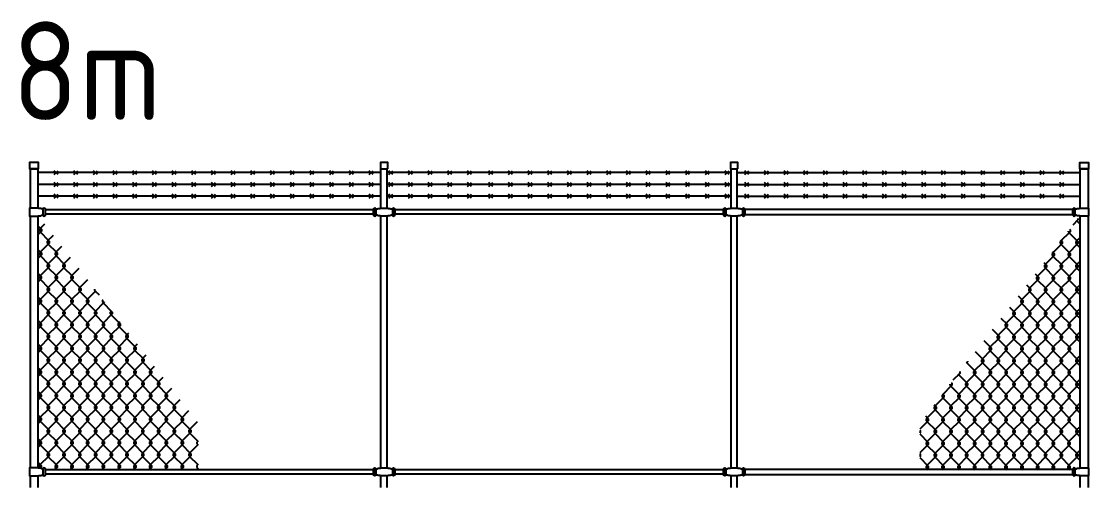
# Model space of a CAD drawing. Extents: x -408 to 1508121, y -29672 to 868845.
# Drawn here: x 1349830 to 1357961, y 187862 to 191415 of the extents above; entities that cross this region are included whole.
import ezdxf

# ---------------------------------------------------------------- set-up
doc = ezdxf.new("R2010")
doc.units = 0
doc.header["$MEASUREMENT"] = 0
doc.layers.get('DEFPOINTS').update_dxf_attribs({"color": 1})
doc.layers.add('Fence Elev New', color=2, linetype='Continuous')
doc.styles.add('ISOCP', font='isocp.shx')

# ---------------------------------------------------------------- blocks, each defined once
blk = doc.blocks.new('8m')
at = {"layer": 'Fence Elev New'}
h = blk.add_hatch(dxfattribs=at)
h.set_pattern_fill('CHAINLNK', color=8, scale=150, angle=0.022347744498939, style=0, pattern_type=2)
h.set_pattern_definition([(269.977652255501, (2064.001751973759, 28356.26577375317), (-60.03509919010479, -89.97659065131485), [15, -165]), (269.977652255501, (2079.001750832889, 28356.25992312701), (-60.03509919010479, -89.97659065131485), [15, -165]), (314.9776522555011, (2063.99590134807, 28341.26577489404), (-299.8946659129748, 270.1169919787238), [106.0660171499999, -403.0508654999996]), (224.9776522555009, (2078.995900206733, 28341.25992426882), (-300.1052884374637, -269.8829669515203), [106.0660171499999, -403.0508654999996])])
edge = h.paths.add_edge_path()
edge.add_line((1249.695635440526, 490.7236716537736), (1249.558828390436, 136.957446470391))
edge.add_line((1249.558828390436, 136.9574464694597), (61.34033800521865, 136.9574464694597))
edge.add_line((61.34033800521866, 136.9574464694597), (61.34033800521866, 144.5071956361644))
edge.add_line((61.34033800521866, 144.5071956361644), (58.39441709592938, 144.5071956343017))
edge.add_arc((51.02946785022504, 142.5393402609043), 7.623315037924782, 14.95951353772042, 165.0404864512324)
edge.add_line((43.66451860498636, 144.5071956361644), (31.88063900335693, 144.5071956370957))
edge.add_arc((19.3114527282305, 127.1970823337324), 21.39215898927255, 54.01592017434929, 86.34897798169894)
edge.add_line((20.67368914443068, 148.5458241743035), (9.8128798045218, 148.5458241743035))
edge.add_arc((9.8393164742738, 150.100898262579), 1.555298787570879, 168.9447461727722, 269.026050452519, ccw=False)
edge.add_line((8.312879804521799, 150.399135436397), (31.0255002931226, 150.399135436397))
edge.add_line((31.0255002931226, 150.399135436397), (31.0255002931226, 2068.935763882939))
edge.add_line((31.0255002931226, 2068.935763882939), (1249.695635440526, 490.7236716528423))
h = blk.add_hatch(dxfattribs=at)
h.set_pattern_fill('CHAINLNK', color=8, scale=150, angle=0.022347744498939, style=0, pattern_type=2)
h.set_pattern_definition([(269.977652255501, (60.99739269609563, 28356.26577375317), (-60.03509919010479, -89.97659065131485), [15, -165]), (269.977652255501, (75.99739155522549, 28356.25992312701), (-60.03509919010479, -89.97659065131485), [15, -165]), (314.9776522555011, (60.99154207040555, 28341.26577489404), (-299.8946659129748, 270.1169919787238), [106.0660171499999, -403.0508654999996]), (224.9776522555009, (75.99154092906974, 28341.25992426882), (-300.1052884374637, -269.8829669515203), [106.0660171499999, -403.0508654999996])])
edge = h.paths.add_edge_path()
edge.add_line((6747.299990659811, 490.7236716537736), (6747.436797709904, 136.957446470391))
edge.add_line((6747.436797709904, 136.9574464694597), (7935.655288095119, 136.9574464694597))
edge.add_line((7935.655288095119, 136.9574464694597), (7935.655288095119, 144.5071956361644))
edge.add_line((7935.655288095119, 144.5071956361644), (7938.60120900441, 144.5071956343017))
edge.add_arc((7945.966158250114, 142.5393402609043), 7.623315037924782, 374.9595135487675, 525.0404864622797, ccw=False)
edge.add_line((7953.331107495353, 144.5071956361644), (7965.114987096981, 144.5071956370957))
edge.add_arc((7977.684173372108, 127.1970823337324), 21.39215898927255, 453.6510220183011, 485.9840798256507, ccw=False)
edge.add_line((7976.321936955908, 148.5458241743035), (7987.182746295818, 148.5458241743035))
edge.add_arc((7987.156309626064, 150.100898262579), 1.555298787570879, 270.973949547481, 371.0552538272278)
edge.add_line((7988.682746295818, 150.399135436397), (7965.970125807215, 150.399135436397))
edge.add_line((7965.970125807215, 150.399135436397), (7965.970125807215, 2068.935763882939))
edge.add_line((7965.970125807215, 2068.935763882939), (6747.299990659811, 490.7236716528423))
for p, q in [((2642.666666666977, 2399.819141817745), (30, 2399.819141817745)), ((182.1690103849396, 2384.819141975139), (152.1690106997266, 2414.819141660351)), ((152.1690106997266, 2384.819141975139), (182.1690103849396, 2414.819141660351)), ((332.1690103849396, 2384.819141975139), (302.1690106997267, 2414.819141660351)), ((302.1690106997267, 2384.819141975139), (332.1690103849396, 2414.819141660351)), ((482.1690103849397, 2384.819141975139), (452.1690106997266, 2414.819141660351)), ((452.1690106997266, 2384.819141975139), (482.1690103849397, 2414.819141660351)), ((632.1690103849396, 2384.819141975139), (602.1690106997266, 2414.819141660351)), ((602.1690106997266, 2384.819141975139), (632.1690103849396, 2414.819141660351)), ((782.1690103849396, 2384.819141975139), (752.1690106997265, 2414.819141660351)), ((752.1690106997265, 2384.819141975139), (782.1690103849396, 2414.819141660351)), ((932.1690103849396, 2384.819141975139), (902.1690106997268, 2414.819141660351)), ((902.1690106997268, 2384.819141975139), (932.1690103849396, 2414.819141660351)), ((1082.169010384939, 2384.819141975139), (1052.169010699727, 2414.819141660351)), ((1052.169010699727, 2384.819141975139), (1082.169010384939, 2414.819141660351)), ((1232.16901038494, 2384.819141975139), (1202.169010699727, 2414.819141660351)), ((1202.169010699727, 2384.819141975139), (1232.16901038494, 2414.819141660351)), ((1382.16901038494, 2384.819141975139), (1352.169010699727, 2414.819141660351)), ((1352.169010699727, 2384.819141975139), (1382.16901038494, 2414.819141660351)), ((1532.169010384939, 2384.819141975139), (1502.169010699726, 2414.819141660351)), ((1502.169010699726, 2384.819141975139), (1532.169010384939, 2414.819141660351)), ((1682.169010384939, 2384.819141975139), (1652.169010699726, 2414.819141660351)), ((1652.169010699726, 2384.819141975139), (1682.169010384939, 2414.819141660351)), ((1682.169010384939, 2384.819141975139), (1652.169010699726, 2414.819141660351)), ((1652.169010699726, 2384.819141975139), (1682.169010384939, 2414.819141660351)), ((1832.169010384939, 2384.819141975139), (1802.169010699726, 2414.819141660351)), ((1802.169010699726, 2384.819141975139), (1832.169010384939, 2414.819141660351)), ((1982.169010384939, 2384.819141975139), (1952.169010699726, 2414.819141660351)), ((1952.169010699726, 2384.819141975139), (1982.169010384939, 2414.819141660351)), ((2132.16901038494, 2384.819141975139), (2102.169010699727, 2414.819141660351)), ((2102.169010699727, 2384.819141975139), (2132.16901038494, 2414.819141660351)), ((2282.16901038494, 2384.819141975139), (2252.169010699727, 2414.819141660351)), ((2252.169010699727, 2384.819141975139), (2282.16901038494, 2414.819141660351)), ((2432.16901038494, 2384.819141975139), (2402.169010699727, 2414.819141660351)), ((2402.169010699727, 2384.819141975139), (2432.16901038494, 2414.819141660351)), ((2582.169010384939, 2384.819141975139), (2552.169010699727, 2414.819141660351)), ((2552.169010699727, 2384.819141975139), (2582.169010384939, 2414.819141660351)), ((2642.666666666745, 2129.819902603514), (2642.666666666745, 2428.10175228212)), ((2690.666666666745, 2129.819902603514), (2690.666666666745, 2428.10175228212)), ((5309.333333333257, 2399.819141817745), (2690.666666666745, 2399.819141817745)), ((2732.16901038494, 2384.819141975139), (2702.169010699727, 2414.819141660351)), ((2702.169010699727, 2384.819141975139), (2732.16901038494, 2414.819141660351)), ((2732.16901038494, 2384.819141975139), (2702.169010699727, 2414.819141660351)), ((2702.169010699727, 2384.819141975139), (2732.16901038494, 2414.819141660351)), ((2882.16901038494, 2384.819141975139), (2852.169010699727, 2414.819141660351)), ((2852.169010699727, 2384.819141975139), (2882.16901038494, 2414.819141660351)), ((3032.16901038494, 2384.819141975139), (3002.169010699728, 2414.819141660351)), ((3002.169010699728, 2384.819141975139), (3032.16901038494, 2414.819141660351)), ((3182.16901038494, 2384.819141975139), (3152.169010699727, 2414.819141660351)), ((3152.169010699727, 2384.819141975139), (3182.16901038494, 2414.819141660351)), ((3332.16901038494, 2384.819141975139), (3302.169010699727, 2414.819141660351)), ((3302.169010699727, 2384.819141975139), (3332.16901038494, 2414.819141660351)), ((3494.191298341844, 2384.819141975139), (3464.191298656631, 2414.819141660351)), ((3464.191298656631, 2384.819141975139), (3494.191298341844, 2414.819141660351)), ((3644.191298341844, 2384.819141975139), (3614.191298656631, 2414.819141660351)), ((3614.191298656631, 2384.819141975139), (3644.191298341844, 2414.819141660351)), ((3794.191298341844, 2384.819141975139), (3764.191298656631, 2414.819141660351)), ((3764.191298656631, 2384.819141975139), (3794.191298341844, 2414.819141660351)), ((3944.191298341844, 2384.819141975139), (3914.191298656631, 2414.819141660351)), ((3914.191298656631, 2384.819141975139), (3944.191298341844, 2414.819141660351)), ((4094.191298341844, 2384.819141975139), (4064.191298656631, 2414.819141660351)), ((4064.191298656631, 2384.819141975139), (4094.191298341844, 2414.819141660351)), ((4244.191298341844, 2384.819141975139), (4214.191298656631, 2414.819141660351)), ((4214.191298656631, 2384.819141975139), (4244.191298341844, 2414.819141660351)), ((4394.191298341843, 2384.819141975139), (4364.191298656629, 2414.819141660351)), ((4364.191298656629, 2384.819141975139), (4394.191298341843, 2414.819141660351)), ((4544.191298341844, 2384.819141975139), (4514.191298656631, 2414.819141660351)), ((4514.191298656631, 2384.819141975139), (4544.191298341844, 2414.819141660351)), ((4694.191298341844, 2384.819141975139), (4664.191298656631, 2414.819141660351)), ((4664.191298656631, 2384.819141975139), (4694.191298341844, 2414.819141660351)), ((4844.191298341844, 2384.819141975139), (4814.191298656631, 2414.819141660351)), ((4814.191298656631, 2384.819141975139), (4844.191298341844, 2414.819141660351)), ((4994.191298341844, 2384.819141975139), (4964.191298656631, 2414.819141660351)), ((4964.191298656631, 2384.819141975139), (4994.191298341844, 2414.819141660351)), ((4994.191298341844, 2384.819141975139), (4964.191298656631, 2414.819141660351)), ((4964.191298656631, 2384.819141975139), (4994.191298341844, 2414.819141660351)), ((5144.191298341844, 2384.819141975139), (5114.191298656631, 2414.819141660351)), ((5114.191298656631, 2384.819141975139), (5144.191298341844, 2414.819141660351)), ((5294.191298341844, 2384.819141975139), (5264.191298656631, 2414.819141660351)), ((5264.191298656631, 2384.819141975139), (5294.191298341844, 2414.819141660351)), ((5309.333333333257, 2129.819902603514), (5309.333333333257, 2428.10175228212)), ((5357.333333333254, 2129.819902603514), (5357.333333333254, 2428.10175228212)), ((5357.333333333254, 2401.30199658894), (7970, 2401.30199658894)), ((5444.191298341844, 2384.819141975139), (5414.191298656631, 2414.819141660351)), ((5414.191298656631, 2384.819141975139), (5444.191298341844, 2414.819141660351)), ((5594.191298341844, 2384.819141975139), (5564.191298656631, 2414.819141660351)), ((5564.191298656631, 2384.819141975139), (5594.191298341844, 2414.819141660351)), ((5744.191298341844, 2384.819141975139), (5714.191298656631, 2414.819141660351)), ((5714.191298656631, 2384.819141975139), (5744.191298341844, 2414.819141660351)), ((5894.191298341844, 2384.819141975139), (5864.191298656631, 2414.819141660351)), ((5864.191298656631, 2384.819141975139), (5894.191298341844, 2414.819141660351)), ((6044.191298341844, 2384.819141975139), (6014.191298656631, 2414.819141660351)), ((6014.191298656631, 2384.819141975139), (6044.191298341844, 2414.819141660351)), ((6044.191298341844, 2384.819141975139), (6014.191298656631, 2414.819141660351)), ((6014.191298656631, 2384.819141975139), (6044.191298341844, 2414.819141660351)), ((6194.191298341844, 2384.819141975139), (6164.191298656631, 2414.819141660351)), ((6164.191298656631, 2384.819141975139), (6194.191298341844, 2414.819141660351)), ((6344.191298341844, 2384.819141975139), (6314.191298656631, 2414.819141660351)), ((6314.191298656631, 2384.819141975139), (6344.191298341844, 2414.819141660351)), ((6494.191298341844, 2384.819141975139), (6464.191298656631, 2414.819141660351)), ((6464.191298656631, 2384.819141975139), (6494.191298341844, 2414.819141660351)), ((6644.191298341844, 2384.819141975139), (6614.191298656631, 2414.819141660351)), ((6614.191298656631, 2384.819141975139), (6644.191298341844, 2414.819141660351)), ((6794.191298341844, 2384.819141975139), (6764.191298656631, 2414.819141660351)), ((6764.191298656631, 2384.819141975139), (6794.191298341844, 2414.819141660351)), ((6944.191298341844, 2384.819141975139), (6914.191298656631, 2414.819141660351)), ((6914.191298656631, 2384.819141975139), (6944.191298341844, 2414.819141660351)), ((7094.191298341844, 2384.819141975139), (7064.191298656631, 2414.819141660351)), ((7064.191298656631, 2384.819141975139), (7094.191298341844, 2414.819141660351)), ((7244.191298341844, 2384.819141975139), (7214.191298656631, 2414.819141660351)), ((7214.191298656631, 2384.819141975139), (7244.191298341844, 2414.819141660351)), ((7244.191298341844, 2384.819141975139), (7214.191298656631, 2414.819141660351)), ((7214.191298656631, 2384.819141975139), (7244.191298341844, 2414.819141660351)), ((7394.191298341844, 2384.819141975139), (7364.191298656631, 2414.819141660351)), ((7364.191298656631, 2384.819141975139), (7394.191298341844, 2414.819141660351)), ((7544.191298341844, 2384.819141975139), (7514.191298656631, 2414.819141660351)), ((7514.191298656631, 2384.819141975139), (7544.191298341844, 2414.819141660351)), ((7694.191298341844, 2384.819141975139), (7664.191298656631, 2414.819141660351)), ((7664.191298656631, 2384.819141975139), (7694.191298341844, 2414.819141660351)), ((7844.191298341844, 2384.819141975139), (7814.191298656631, 2414.819141660351)), ((7814.191298656631, 2384.819141975139), (7844.191298341844, 2414.819141660351)), ((2642.666666666977, 2309.819141817746), (30, 2309.819141817746)), ((182.1690103849396, 2294.819141975139), (152.1690106997266, 2324.819141660352)), ((152.1690106997266, 2294.819141975139), (182.1690103849396, 2324.819141660352)), ((332.1690103849396, 2294.819141975139), (302.1690106997267, 2324.819141660352)), ((302.1690106997267, 2294.819141975139), (332.1690103849396, 2324.819141660352)), ((482.1690103849397, 2294.819141975139), (452.1690106997266, 2324.819141660352)), ((452.1690106997266, 2294.819141975139), (482.1690103849397, 2324.819141660352)), ((632.1690103849396, 2294.819141975139), (602.1690106997266, 2324.819141660352)), ((602.1690106997266, 2294.819141975139), (632.1690103849396, 2324.819141660352)), ((782.1690103849396, 2294.819141975139), (752.1690106997265, 2324.819141660352)), ((752.1690106997265, 2294.819141975139), (782.1690103849396, 2324.819141660352)), ((932.1690103849396, 2294.819141975139), (902.1690106997268, 2324.819141660352)), ((902.1690106997268, 2294.819141975139), (932.1690103849396, 2324.819141660352)), ((1082.169010384939, 2294.819141975139), (1052.169010699727, 2324.819141660352)), ((1052.169010699727, 2294.819141975139), (1082.169010384939, 2324.819141660352)), ((1232.16901038494, 2294.819141975139), (1202.169010699727, 2324.819141660352)), ((1202.169010699727, 2294.819141975139), (1232.16901038494, 2324.819141660352)), ((1382.16901038494, 2294.819141975139), (1352.169010699727, 2324.819141660352)), ((1352.169010699727, 2294.819141975139), (1382.16901038494, 2324.819141660352)), ((1532.169010384939, 2294.819141975139), (1502.169010699726, 2324.819141660352)), ((1502.169010699726, 2294.819141975139), (1532.169010384939, 2324.819141660352)), ((1682.169010384939, 2294.819141975139), (1652.169010699726, 2324.819141660352)), ((1652.169010699726, 2294.819141975139), (1682.169010384939, 2324.819141660352)), ((1682.169010384939, 2294.819141975139), (1652.169010699726, 2324.819141660352)), ((1652.169010699726, 2294.819141975139), (1682.169010384939, 2324.819141660352)), ((1832.169010384939, 2294.819141975139), (1802.169010699726, 2324.819141660352)), ((1802.169010699726, 2294.819141975139), (1832.169010384939, 2324.819141660352)), ((1982.169010384939, 2294.819141975139), (1952.169010699726, 2324.819141660352)), ((1952.169010699726, 2294.819141975139), (1982.169010384939, 2324.819141660352)), ((2132.16901038494, 2294.819141975139), (2102.169010699727, 2324.819141660352)), ((2102.169010699727, 2294.819141975139), (2132.16901038494, 2324.819141660352)), ((2282.16901038494, 2294.819141975139), (2252.169010699727, 2324.819141660352)), ((2252.169010699727, 2294.819141975139), (2282.16901038494, 2324.819141660352)), ((2432.16901038494, 2294.819141975139), (2402.169010699727, 2324.819141660352)), ((2402.169010699727, 2294.819141975139), (2432.16901038494, 2324.819141660352)), ((2582.169010384939, 2294.819141975139), (2552.169010699727, 2324.819141660352)), ((2552.169010699727, 2294.819141975139), (2582.169010384939, 2324.819141660352)), ((5309.333333333257, 2309.819141817861), (2690.666666666745, 2309.819141817746)), ((2732.16901038494, 2294.819141975139), (2702.169010699727, 2324.819141660352)), ((2702.169010699727, 2294.819141975139), (2732.16901038494, 2324.819141660352)), ((2732.16901038494, 2294.819141975139), (2702.169010699727, 2324.819141660352)), ((2702.169010699727, 2294.819141975139), (2732.16901038494, 2324.819141660352)), ((2882.16901038494, 2294.819141975139), (2852.169010699727, 2324.819141660352)), ((2852.169010699727, 2294.819141975139), (2882.16901038494, 2324.819141660352)), ((3032.16901038494, 2294.819141975139), (3002.169010699728, 2324.819141660352)), ((3002.169010699728, 2294.819141975139), (3032.16901038494, 2324.819141660352)), ((3182.16901038494, 2294.819141975139), (3152.169010699727, 2324.819141660352)), ((3152.169010699727, 2294.819141975139), (3182.16901038494, 2324.819141660352)), ((3332.16901038494, 2294.819141975139), (3302.169010699727, 2324.819141660352)), ((3302.169010699727, 2294.819141975139), (3332.16901038494, 2324.819141660352)), ((3494.191298341844, 2294.819141975139), (3464.191298656631, 2324.819141660352)), ((3464.191298656631, 2294.819141975139), (3494.191298341844, 2324.819141660352)), ((3644.191298341844, 2294.819141975139), (3614.191298656631, 2324.819141660352)), ((3614.191298656631, 2294.819141975139), (3644.191298341844, 2324.819141660352)), ((3794.191298341844, 2294.819141975139), (3764.191298656631, 2324.819141660352)), ((3764.191298656631, 2294.819141975139), (3794.191298341844, 2324.819141660352)), ((3944.191298341844, 2294.819141975139), (3914.191298656631, 2324.819141660352)), ((3914.191298656631, 2294.819141975139), (3944.191298341844, 2324.819141660352)), ((4094.191298341844, 2294.819141975139), (4064.191298656631, 2324.819141660352)), ((4064.191298656631, 2294.819141975139), (4094.191298341844, 2324.819141660352)), ((4244.191298341844, 2294.819141975139), (4214.191298656631, 2324.819141660352)), ((4214.191298656631, 2294.819141975139), (4244.191298341844, 2324.819141660352)), ((4394.191298341843, 2294.819141975139), (4364.191298656629, 2324.819141660352)), ((4364.191298656629, 2294.819141975139), (4394.191298341843, 2324.819141660352)), ((4544.191298341844, 2294.819141975139), (4514.191298656631, 2324.819141660352)), ((4514.191298656631, 2294.819141975139), (4544.191298341844, 2324.819141660352)), ((4694.191298341844, 2294.819141975139), (4664.191298656631, 2324.819141660352)), ((4664.191298656631, 2294.819141975139), (4694.191298341844, 2324.819141660352)), ((4844.191298341844, 2294.819141975139), (4814.191298656631, 2324.819141660352)), ((4814.191298656631, 2294.819141975139), (4844.191298341844, 2324.819141660352)), ((4994.191298341844, 2294.819141975139), (4964.191298656631, 2324.819141660352)), ((4964.191298656631, 2294.819141975139), (4994.191298341844, 2324.819141660352)), ((4994.191298341844, 2294.819141975139), (4964.191298656631, 2324.819141660352)), ((4964.191298656631, 2294.819141975139), (4994.191298341844, 2324.819141660352)), ((5144.191298341844, 2294.819141975139), (5114.191298656631, 2324.819141660352)), ((5114.191298656631, 2294.819141975139), (5144.191298341844, 2324.819141660352)), ((5294.191298341844, 2294.819141975139), (5264.191298656631, 2324.819141660352)), ((5264.191298656631, 2294.819141975139), (5294.191298341844, 2324.819141660352)), ((5357.333333333254, 2309.819141817861), (7970, 2309.819141814485)), ((5444.191298341844, 2294.819141975139), (5414.191298656631, 2324.819141660352)), ((5414.191298656631, 2294.819141975139), (5444.191298341844, 2324.819141660352)), ((5594.191298341844, 2294.819141975139), (5564.191298656631, 2324.819141660352)), ((5564.191298656631, 2294.819141975139), (5594.191298341844, 2324.819141660352)), ((5744.191298341844, 2294.819141975139), (5714.191298656631, 2324.819141660352)), ((5714.191298656631, 2294.819141975139), (5744.191298341844, 2324.819141660352)), ((5894.191298341844, 2294.819141975139), (5864.191298656631, 2324.819141660352)), ((5864.191298656631, 2294.819141975139), (5894.191298341844, 2324.819141660352)), ((6044.191298341844, 2294.819141975139), (6014.191298656631, 2324.819141660352)), ((6014.191298656631, 2294.819141975139), (6044.191298341844, 2324.819141660352)), ((6044.191298341844, 2294.819141975139), (6014.191298656631, 2324.819141660352)), ((6014.191298656631, 2294.819141975139), (6044.191298341844, 2324.819141660352)), ((6194.191298341844, 2294.819141975139), (6164.191298656631, 2324.819141660352)), ((6164.191298656631, 2294.819141975139), (6194.191298341844, 2324.819141660352)), ((6344.191298341844, 2294.819141975139), (6314.191298656631, 2324.819141660352)), ((6314.191298656631, 2294.819141975139), (6344.191298341844, 2324.819141660352)), ((6494.191298341844, 2294.819141975139), (6464.191298656631, 2324.819141660352)), ((6464.191298656631, 2294.819141975139), (6494.191298341844, 2324.819141660352)), ((6644.191298341844, 2294.819141975139), (6614.191298656631, 2324.819141660352)), ((6614.191298656631, 2294.819141975139), (6644.191298341844, 2324.819141660352)), ((6794.191298341844, 2294.819141975139), (6764.191298656631, 2324.819141660352)), ((6764.191298656631, 2294.819141975139), (6794.191298341844, 2324.819141660352)), ((6944.191298341844, 2294.819141975139), (6914.191298656631, 2324.819141660352)), ((6914.191298656631, 2294.819141975139), (6944.191298341844, 2324.819141660352)), ((7094.191298341844, 2294.819141975139), (7064.191298656631, 2324.819141660352)), ((7064.191298656631, 2294.819141975139), (7094.191298341844, 2324.819141660352)), ((7244.191298341844, 2294.819141975139), (7214.191298656631, 2324.819141660352)), ((7214.191298656631, 2294.819141975139), (7244.191298341844, 2324.819141660352)), ((7244.191298341844, 2294.819141975139), (7214.191298656631, 2324.819141660352)), ((7214.191298656631, 2294.819141975139), (7244.191298341844, 2324.819141660352)), ((7394.191298341844, 2294.819141975139), (7364.191298656631, 2324.819141660352)), ((7364.191298656631, 2294.819141975139), (7394.191298341844, 2324.819141660352)), ((7544.191298341844, 2294.819141975139), (7514.191298656631, 2324.819141660352)), ((7514.191298656631, 2294.819141975139), (7544.191298341844, 2324.819141660352)), ((7694.191298341844, 2294.819141975139), (7664.191298656631, 2324.819141660352)), ((7664.191298656631, 2294.819141975139), (7694.191298341844, 2324.819141660352)), ((7844.191298341844, 2294.819141975139), (7814.191298656631, 2324.819141660352)), ((7814.191298656631, 2294.819141975139), (7844.191298341844, 2324.819141660352)), ((2642.666666666977, 2219.819141817746), (30, 2219.819141817746)), ((182.1690103849396, 2204.819141975138), (152.1690106997266, 2234.819141660351)), ((152.1690106997266, 2204.819141975138), (182.1690103849396, 2234.819141660351)), ((332.1690103849396, 2204.819141975138), (302.1690106997267, 2234.819141660351)), ((302.1690106997267, 2204.819141975138), (332.1690103849396, 2234.819141660351)), ((482.1690103849397, 2204.819141975138), (452.1690106997266, 2234.819141660351)), ((452.1690106997266, 2204.819141975138), (482.1690103849397, 2234.819141660351)), ((632.1690103849396, 2204.819141975138), (602.1690106997266, 2234.819141660351)), ((602.1690106997266, 2204.819141975138), (632.1690103849396, 2234.819141660351)), ((782.1690103849396, 2204.819141975138), (752.1690106997265, 2234.819141660351)), ((752.1690106997265, 2204.819141975138), (782.1690103849396, 2234.819141660351)), ((932.1690103849396, 2204.819141975138), (902.1690106997268, 2234.819141660351)), ((902.1690106997268, 2204.819141975138), (932.1690103849396, 2234.819141660351)), ((1082.169010384939, 2204.819141975138), (1052.169010699727, 2234.819141660351)), ((1052.169010699727, 2204.819141975138), (1082.169010384939, 2234.819141660351)), ((1232.16901038494, 2204.819141975138), (1202.169010699727, 2234.819141660351)), ((1202.169010699727, 2204.819141975138), (1232.16901038494, 2234.819141660351)), ((1382.16901038494, 2204.819141975138), (1352.169010699727, 2234.819141660351)), ((1352.169010699727, 2204.819141975138), (1382.16901038494, 2234.819141660351)), ((1532.169010384939, 2204.819141975138), (1502.169010699726, 2234.819141660351)), ((1502.169010699726, 2204.819141975138), (1532.169010384939, 2234.819141660351)), ((1682.169010384939, 2204.819141975138), (1652.169010699726, 2234.819141660351)), ((1652.169010699726, 2204.819141975138), (1682.169010384939, 2234.819141660351)), ((1682.169010384939, 2204.819141975138), (1652.169010699726, 2234.819141660351)), ((1652.169010699726, 2204.819141975138), (1682.169010384939, 2234.819141660351)), ((1832.169010384939, 2204.819141975138), (1802.169010699726, 2234.819141660351)), ((1802.169010699726, 2204.819141975138), (1832.169010384939, 2234.819141660351)), ((1982.169010384939, 2204.819141975138), (1952.169010699726, 2234.819141660351)), ((1952.169010699726, 2204.819141975138), (1982.169010384939, 2234.819141660351)), ((2132.16901038494, 2204.819141975138), (2102.169010699727, 2234.819141660351)), ((2102.169010699727, 2204.819141975138), (2132.16901038494, 2234.819141660351)), ((2282.16901038494, 2204.819141975138), (2252.169010699727, 2234.819141660351)), ((2252.169010699727, 2204.819141975138), (2282.16901038494, 2234.819141660351)), ((2432.16901038494, 2204.819141975138), (2402.169010699727, 2234.819141660351)), ((2402.169010699727, 2204.819141975138), (2432.16901038494, 2234.819141660351)), ((2582.169010384939, 2204.819141975138), (2552.169010699727, 2234.819141660351)), ((2552.169010699727, 2204.819141975138), (2582.169010384939, 2234.819141660351)), ((5309.333333333257, 2219.819141817628), (2690.666666666745, 2219.819141817746)), ((2732.16901038494, 2204.819141975138), (2702.169010699727, 2234.819141660351)), ((2702.169010699727, 2204.819141975138), (2732.16901038494, 2234.819141660351)), ((2732.16901038494, 2204.819141975138), (2702.169010699727, 2234.819141660351)), ((2702.169010699727, 2204.819141975138), (2732.16901038494, 2234.819141660351)), ((2882.16901038494, 2204.819141975138), (2852.169010699727, 2234.819141660351)), ((2852.169010699727, 2204.819141975138), (2882.16901038494, 2234.819141660351)), ((3032.16901038494, 2204.819141975138), (3002.169010699728, 2234.819141660351)), ((3002.169010699728, 2204.819141975138), (3032.16901038494, 2234.819141660351)), ((3182.16901038494, 2204.819141975138), (3152.169010699727, 2234.819141660351)), ((3152.169010699727, 2204.819141975138), (3182.16901038494, 2234.819141660351)), ((3332.16901038494, 2204.819141975138), (3302.169010699727, 2234.819141660351)), ((3302.169010699727, 2204.819141975138), (3332.16901038494, 2234.819141660351)), ((3494.191298341844, 2204.819141975138), (3464.191298656631, 2234.819141660351)), ((3464.191298656631, 2204.819141975138), (3494.191298341844, 2234.819141660351)), ((3644.191298341844, 2204.819141975138), (3614.191298656631, 2234.819141660351)), ((3614.191298656631, 2204.819141975138), (3644.191298341844, 2234.819141660351)), ((3794.191298341844, 2204.819141975138), (3764.191298656631, 2234.819141660351)), ((3764.191298656631, 2204.819141975138), (3794.191298341844, 2234.819141660351)), ((3944.191298341844, 2204.819141975138), (3914.191298656631, 2234.819141660351)), ((3914.191298656631, 2204.819141975138), (3944.191298341844, 2234.819141660351)), ((4094.191298341844, 2204.819141975138), (4064.191298656631, 2234.819141660351)), ((4064.191298656631, 2204.819141975138), (4094.191298341844, 2234.819141660351)), ((4244.191298341844, 2204.819141975138), (4214.191298656631, 2234.819141660351)), ((4214.191298656631, 2204.819141975138), (4244.191298341844, 2234.819141660351)), ((4394.191298341843, 2204.819141975138), (4364.191298656629, 2234.819141660351)), ((4364.191298656629, 2204.819141975138), (4394.191298341843, 2234.819141660351)), ((4544.191298341844, 2204.819141975138), (4514.191298656631, 2234.819141660351)), ((4514.191298656631, 2204.819141975138), (4544.191298341844, 2234.819141660351)), ((4694.191298341844, 2204.819141975138), (4664.191298656631, 2234.819141660351)), ((4664.191298656631, 2204.819141975138), (4694.191298341844, 2234.819141660351)), ((4844.191298341844, 2204.819141975138), (4814.191298656631, 2234.819141660351)), ((4814.191298656631, 2204.819141975138), (4844.191298341844, 2234.819141660351)), ((4994.191298341844, 2204.819141975138), (4964.191298656631, 2234.819141660351)), ((4964.191298656631, 2204.819141975138), (4994.191298341844, 2234.819141660351)), ((4994.191298341844, 2204.819141975138), (4964.191298656631, 2234.819141660351)), ((4964.191298656631, 2204.819141975138), (4994.191298341844, 2234.819141660351)), ((5144.191298341844, 2204.819141975138), (5114.191298656631, 2234.819141660351)), ((5114.191298656631, 2204.819141975138), (5144.191298341844, 2234.819141660351)), ((5294.191298341844, 2204.819141975138), (5264.191298656631, 2234.819141660351)), ((5264.191298656631, 2204.819141975138), (5294.191298341844, 2234.819141660351)), ((5357.333333333254, 2219.819141817628), (7970, 2219.819141816115)), ((5444.191298341844, 2204.819141975138), (5414.191298656631, 2234.819141660351)), ((5414.191298656631, 2204.819141975138), (5444.191298341844, 2234.819141660351)), ((5594.191298341844, 2204.819141975138), (5564.191298656631, 2234.819141660351)), ((5564.191298656631, 2204.819141975138), (5594.191298341844, 2234.819141660351)), ((5744.191298341844, 2204.819141975138), (5714.191298656631, 2234.819141660351)), ((5714.191298656631, 2204.819141975138), (5744.191298341844, 2234.819141660351)), ((5894.191298341844, 2204.819141975138), (5864.191298656631, 2234.819141660351)), ((5864.191298656631, 2204.819141975138), (5894.191298341844, 2234.819141660351)), ((6044.191298341844, 2204.819141975138), (6014.191298656631, 2234.819141660351)), ((6014.191298656631, 2204.819141975138), (6044.191298341844, 2234.819141660351)), ((6044.191298341844, 2204.819141975138), (6014.191298656631, 2234.819141660351)), ((6014.191298656631, 2204.819141975138), (6044.191298341844, 2234.819141660351)), ((6194.191298341844, 2204.819141975138), (6164.191298656631, 2234.819141660351)), ((6164.191298656631, 2204.819141975138), (6194.191298341844, 2234.819141660351)), ((6344.191298341844, 2204.819141975138), (6314.191298656631, 2234.819141660351)), ((6314.191298656631, 2204.819141975138), (6344.191298341844, 2234.819141660351)), ((6494.191298341844, 2204.819141975138), (6464.191298656631, 2234.819141660351)), ((6464.191298656631, 2204.819141975138), (6494.191298341844, 2234.819141660351)), ((6644.191298341844, 2204.819141975138), (6614.191298656631, 2234.819141660351)), ((6614.191298656631, 2204.819141975138), (6644.191298341844, 2234.819141660351)), ((6794.191298341844, 2204.819141975138), (6764.191298656631, 2234.819141660351)), ((6764.191298656631, 2204.819141975138), (6794.191298341844, 2234.819141660351)), ((6944.191298341844, 2204.819141975138), (6914.191298656631, 2234.819141660351)), ((6914.191298656631, 2204.819141975138), (6944.191298341844, 2234.819141660351)), ((7094.191298341844, 2204.819141975138), (7064.191298656631, 2234.819141660351)), ((7064.191298656631, 2204.819141975138), (7094.191298341844, 2234.819141660351)), ((7244.191298341844, 2204.819141975138), (7214.191298656631, 2234.819141660351)), ((7214.191298656631, 2204.819141975138), (7244.191298341844, 2234.819141660351)), ((7244.191298341844, 2204.819141975138), (7214.191298656631, 2234.819141660351)), ((7214.191298656631, 2204.819141975138), (7244.191298341844, 2234.819141660351)), ((7394.191298341844, 2204.819141975138), (7364.191298656631, 2234.819141660351)), ((7364.191298656631, 2204.819141975138), (7394.191298341844, 2234.819141660351)), ((7544.191298341844, 2204.819141975138), (7514.191298656631, 2234.819141660351)), ((7514.191298656631, 2204.819141975138), (7544.191298341844, 2234.819141660351)), ((7694.191298341844, 2204.819141975138), (7664.191298656631, 2234.819141660351)), ((7664.191298656631, 2204.819141975138), (7694.191298341844, 2234.819141660351)), ((7844.191298341844, 2204.819141975138), (7814.191298656631, 2234.819141660351)), ((7814.191298656631, 2204.819141975138), (7844.191298341844, 2234.819141660351)), ((2585.63920861017, 2116.377452850807), (87.02745820069686, 2116.377452850807)), ((2588.585178510053, 2123.927807358094), (2588.58512958535, 2074.82846446801)), ((2603.31497905287, 2123.927962804213), (2603.31497905287, 2074.828309025615)), ((2730.016004433157, 2123.914174637757), (2730.016004433157, 2074.828309024684)), ((2744.745901836083, 2123.908429364675), (2744.74820374814, 2074.828464468941)), ((5252.305875276682, 2116.377452850807), (2747.694124657894, 2116.377452850807)), ((5255.251845176565, 2123.927807358094), (5255.251796251862, 2074.82846446801)), ((5269.981645719381, 2123.927962804213), (5269.981645719381, 2074.828309025615)), ((5396.682671099668, 2123.914174637757), (5396.682671099668, 2074.828309024684)), ((5411.412568502594, 2123.908429364675), (5411.41487041465, 2074.828464468941)), ((5414.360791324405, 2121.3019995254), (7912.972541799303, 2121.3019995254)), ((2585.63920861017, 2082.377452850808), (87.02745820069686, 2082.377452850808)), ((2642.666617643787, 150.3998962221667), (2642.666617643787, 2068.936680112965)), ((2690.666617643787, 150.3998962221667), (2690.666617643787, 2068.936680112965)), ((5252.305875276682, 2082.377452850808), (2747.694124657894, 2082.377452850808)), ((5309.333284310298, 150.3998962221667), (5309.333284310298, 2068.936680112965)), ((5357.333284310298, 150.3998962221667), (5357.333284310298, 2068.936680112965)), ((5414.360791324405, 2081.30199994531), (7912.972541799303, 2081.30199994531)), ((-29.99999999953434, 1350), (-30, 150.3998962221667)), ((-30, 89.51651828829199), (-30, 0)), ((2585.63920861017, 136.9574464694597), (87.02745820069686, 136.9574464694597)), ((2585.63920861017, 102.9574464694597), (87.02745820069686, 102.9574464694597)), ((2588.585178510053, 144.5078009776771), (2588.585129519925, 95.40830264333636)), ((2603.31497905287, 144.5079564228654), (2603.315028043231, 95.40830264426769)), ((2642.666666666745, 0), (2642.666666666745, 89.5166737316176)), ((2690.666666666745, 0), (2690.666666666745, 89.5166737316176)), ((2730.018256234471, 144.5079564228654), (2730.018305224832, 95.40830264426769)), ((2744.74820374814, 95.40830264519899), (2744.748154757778, 144.5079564219341)), ((5252.305875276682, 136.9574464694597), (2747.694124657894, 136.9574464694597)), ((5252.305875276682, 102.9574464692268), (2747.694124657894, 102.9574464695761)), ((5255.251845176565, 144.5078009776771), (5255.251796186436, 95.40830264333636)), ((5269.981645719381, 144.5079564228654), (5269.981694709742, 95.40830264426769)), ((5309.333333333257, 0), (5309.333333333257, 89.5166737316176)), ((5357.333333333254, 0), (5357.333333333254, 89.5166737316176)), ((5396.684922900982, 144.5079564228654), (5396.684971891342, 95.40830264426769)), ((5411.41487041465, 95.40830264519899), (5411.414821424289, 144.5079564219341)), ((5414.360791324405, 141.2548074565129), (7912.972541799303, 141.2747311426792)), ((5414.360791324405, 101.2615229346556), (7912.972541799303, 101.2615229304647))]:
    blk.add_line(p, q, dxfattribs=at)
for points in [[(34, 2428.10175228212), (34, 2478.10175228212), (-34, 2478.10175228212), (-34, 2428.10175228212)], [(2694.666666666746, 2428.10175228212), (2694.666666666746, 2478.10175228212), (2638.666666666745, 2478.10175228212), (2638.666666666745, 2428.10175228212)], [(5361.333333333257, 2428.10175228212), (5361.333333333257, 2478.10175228212), (5305.333333333257, 2478.10175228212), (5305.333333333257, 2428.10175228212)], [(7966, 2428.100400075782), (7966, 2478.100400075782), (8034, 2478.100400075782), (8034, 2428.100400075782)]]:
    blk.add_lwpolyline(points, close=True, dxfattribs=at)
for points in [[(30, 2129.819902603514), (30, 2428.10175228212), (-30, 2428.10175228212), (-30, 2129.819902603514)], [(7970, 2129.818550397176), (7970, 2428.100400075782), (8030, 2428.100400075782), (8030, 2129.818550397176)], [(84.08148830058053, 2123.928118246608), (84.08153729140757, 2074.828464468941), (87.02745820069686, 2074.828464468941), (87.02745820069686, 2123.927962803282), (84.08153729140757, 2123.927962803282)], [(7915.918511699421, 2123.926766040269), (7915.918462708592, 2074.827112263534), (7912.972541799303, 2074.827112263534), (7912.972541799303, 2123.926610596944), (7915.918462708592, 2123.926610596944)], [(-30, 2068.936524668709), (-30, 150.3998962221667)], [(30, 150.3998962221667), (30, 2068.936524668709)], [(7970, 150.3985440167598), (7970, 2068.935172463302)], [(8030, 2068.935172463302), (8030, 150.3985440167598)], [(-30, 89.51651828829199), (-30, 0)], [(30, 0), (30, 89.51651828829199)], [(84.08148830058053, 144.5081118652597), (84.08153729140757, 95.40845808852465), (87.02745820069686, 95.40845808852465), (87.02745820069686, 144.5079564219341), (84.08153729140757, 144.5079564219341)], [(7915.918511699421, 144.5067596593871), (7915.918462708592, 95.40710588265213), (7912.972541799303, 95.40710588265213), (7912.972541799303, 144.5066042160615), (7915.918462708592, 144.5066042160615)], [(7970, -0.001352206338197), (7970, 89.5151660819538)], [(8030, 89.5151660819538), (8030, -0.001352206338197)]]:
    blk.add_lwpolyline(points, dxfattribs=at)
for points in [[(34, 2068.936524668709), (34, 2069.289835931733, -0.4142135623730951), (35.5, 2070.789835931734), (46.36080934666096, 2070.789835931734, 0.1420230812780673), (57.56775920046493, 2074.828464468941), (69.35163880046457, 2074.828464468941), (69.35163880046457, 2123.927962803282), (57.56775919883511, 2123.927962804213, 0.142023081278067), (46.36080934060735, 2127.96659134049), (35.5, 2127.96659134049, -0.4142135623730951), (34, 2129.46659134049), (34, 2129.819902603514), (-34, 2129.819902603514), (-34, 2068.936524668709), (34, 2068.936524668709)], [(7966, 2068.935172463302), (7966, 2069.288483725395, 0.4142135623730951), (7964.5, 2070.788483725395), (7953.639190653341, 2070.788483726326, -0.1420230812780673), (7942.432240799535, 2074.827112263534), (7930.648361199536, 2074.827112263534), (7930.648361199536, 2123.926610596944), (7942.432240801165, 2123.926610598806, -0.142023081278067), (7953.639190659394, 2127.965239135083), (7964.5, 2127.965239135083, 0.4142135623730951), (7966, 2129.465239135083), (7966, 2129.818550397176), (8034, 2129.818550397176), (8034, 2068.935172463302), (7966, 2068.935172463302)], [(34, 89.51651828829199), (34, 89.86982955038548, -0.4142135623730951), (35.5, 91.36982955038548), (46.36080934666096, 91.3698295513168, 0.1420230812780673), (57.56775920046493, 95.40845808852465), (69.35163880046457, 95.40845808852465), (69.35163880046457, 144.5079564219341), (57.56775919883511, 144.5079564237967, 0.142023081278067), (46.36080934060735, 148.5465849600732), (35.5, 148.5465849600732, -0.4142135623730951), (34, 150.0465849600731), (34, 150.3998962221667), (-34, 150.3998962221667), (-34, 89.51651828829199), (34, 89.51651828829199)], [(7966, 89.5151660819538), (7966, 89.86847734404728, 0.4142135623730951), (7964.5, 91.36847734404728), (7953.639190653341, 91.3684773449786, -0.1420230812780673), (7942.432240799535, 95.40710588218641), (7930.648361199536, 95.40710588218641), (7930.648361199536, 144.5066042165272), (7942.432240801165, 144.5066042174585, -0.142023081278067), (7953.639190659394, 148.545232753735), (7964.5, 148.545232753735, 0.4142135623730951), (7966, 150.045232753735), (7966, 150.3985440167598), (8034, 150.3985440167598), (8034, 89.5151660819538), (7966, 89.5151660819538)]]:
    blk.add_lwpolyline(points, format="xyb", dxfattribs=at)
for points in [[(2588.585080529564, 2123.927962805145, -0.7333308926024059), (2603.31497905287, 2123.927962804213), (2615.098858653102, 2123.927962804213, -0.142023081375402), (2626.305808512494, 2127.966591341421), (2637.166617853567, 2127.966591341421, 0.4142135623730951), (2638.666617853334, 2129.466591341421), (2638.666617853334, 2129.819902603514), (2694.666617434006, 2129.819902604447), (2694.666617434006, 2129.466591341421, 0.4142135623730951), (2696.166617433773, 2127.966591341421), (2707.027426774614, 2127.966591341421, -0.142023081375402), (2718.234376634239, 2123.927962804213), (2730.018256234471, 2123.927962804213, -0.7333308926024058), (2744.748154757778, 2123.927962803282), (2747.694124657894, 2123.927962803282), (2747.694124657894, 2074.828309025615), (2744.74820374814, 2074.828309025615, -0.7333308926024058), (2730.018305224832, 2074.828309024684), (2718.2344256246, 2074.828309024684, -0.142023081375402), (2707.027475764975, 2070.789680487477), (2696.166666424135, 2070.789680487477, 0.4142135623730951), (2694.666666424368, 2069.289680487476), (2694.666666424368, 2068.936369224452), (2638.666666843695, 2068.936369225383), (2638.666666843695, 2069.289680487476, 0.4142135623730951), (2637.166666843929, 2070.789680487477), (2626.305857502857, 2070.789680487477, -0.142023081375402), (2615.098907643464, 2074.828309025615), (2603.315028043231, 2074.828309025615, -0.7333308926024059), (2588.585129519925, 2074.828309024684), (2585.63920861017, 2074.828309024684), (2585.63920861017, 2123.927807358094), (2588.585129519692, 2123.927807358094), (2588.585178510286, 2123.927962801419), (2588.585178510053, 2123.927807358094)], [(5255.251747196075, 2123.927962805145, -0.7333308926024059), (5269.981645719381, 2123.927962804213), (5281.765525319613, 2123.927962804213, -0.142023081375402), (5292.972475179005, 2127.966591341421), (5303.833284520078, 2127.966591341421, 0.4142135623730951), (5305.333284519845, 2129.466591341421), (5305.333284519845, 2129.819902603514), (5361.333284100517, 2129.819902604447), (5361.333284100517, 2129.466591341421, 0.4142135623730951), (5362.833284100285, 2127.966591341421), (5373.694093441125, 2127.966591341421, -0.142023081375402), (5384.90104330075, 2123.927962804213), (5396.684922900982, 2123.927962804213, -0.7333308926024058), (5411.414821424289, 2123.927962803282), (5414.360791324405, 2123.927962803282), (5414.360791324405, 2074.828309025615), (5411.41487041465, 2074.828309025615, -0.7333308926024058), (5396.684971891342, 2074.828309024684), (5384.901092291111, 2074.828309024684, -0.142023081375402), (5373.694142431486, 2070.789680487477), (5362.833333090646, 2070.789680487477, 0.4142135623730951), (5361.333333090879, 2069.289680487476), (5361.333333090879, 2068.936369224452), (5305.333333510207, 2068.936369225383), (5305.333333510207, 2069.289680487476, 0.4142135623730951), (5303.833333510439, 2070.789680487477), (5292.972524169367, 2070.789680487477, -0.142023081375402), (5281.765574309975, 2074.828309025615), (5269.981694709742, 2074.828309025615, -0.7333308926024059), (5255.251796186436, 2074.828309024684), (5252.305875276682, 2074.828309024684), (5252.305875276682, 2123.927807358094), (5255.251796186203, 2123.927807358094), (5255.251845176796, 2123.927962801419), (5255.251845176565, 2123.927807358094)], [(2588.585080529564, 144.5079564237967, -0.7333308926024059), (2603.31497905287, 144.5079564228654), (2615.098858653102, 144.5079564228654, -0.142023081375402), (2626.305808512494, 148.5465849600732), (2637.166617853567, 148.5465849600732, 0.4142135623730951), (2638.666617853334, 150.0465849610045), (2638.666617853334, 150.399896223098), (2694.666617434006, 150.399896223098), (2694.666617434006, 150.0465849610045, 0.4142135623730951), (2696.166617433773, 148.5465849610045), (2707.027426774614, 148.5465849610045, -0.142023081375402), (2718.234376634239, 144.5079564228654), (2730.018256234471, 144.5079564228654, -0.7333308926024058), (2744.748154757778, 144.5079564219341), (2747.694124657894, 144.5079564219341), (2747.694124657894, 95.40830264519899), (2744.74820374814, 95.40830264519899, -0.7333308926024058), (2730.018305224832, 95.40830264426769), (2718.2344256246, 95.40830264426769, -0.142023081375402), (2707.027475764975, 91.36967410612853), (2696.166666424135, 91.36967410612853, 0.4142135623730951), (2694.666666424368, 89.86967410612854), (2694.666666424368, 89.51636284403506), (2638.666666843695, 89.51636284403506), (2638.666666843695, 89.86967410612854, 0.4142135623730951), (2637.166666843929, 91.36967410705984), (2626.305857502857, 91.36967410705984, -0.142023081375402), (2615.098907643464, 95.40830264426769), (2603.315028043231, 95.40830264426769, -0.7333308926024059), (2588.585129519925, 95.40830264333636), (2585.63920861017, 95.40830264333636), (2585.63920861017, 144.5078009776771), (2588.585129519692, 144.5078009776771), (2588.585178510286, 144.5079564210027), (2588.585178510053, 144.5078009776771)], [(5255.251747196075, 144.5079564237967, -0.7333308926024059), (5269.981645719381, 144.5079564228654), (5281.765525319613, 144.5079564228654, -0.142023081375402), (5292.972475179005, 148.5465849600732), (5303.833284520078, 148.5465849600732, 0.4142135623730951), (5305.333284519845, 150.0465849610045), (5305.333284519845, 150.399896223098), (5361.333284100517, 150.399896223098), (5361.333284100517, 150.0465849610045, 0.4142135623730951), (5362.833284100285, 148.5465849610045), (5373.694093441125, 148.5465849610045, -0.142023081375402), (5384.90104330075, 144.5079564228654), (5396.684922900982, 144.5079564228654, -0.7333308926024058), (5411.414821424289, 144.5079564219341), (5414.360791324405, 144.5079564219341), (5414.360791324405, 95.40830264519899), (5411.41487041465, 95.40830264519899, -0.7333308926024058), (5396.684971891342, 95.40830264426769), (5384.901092291111, 95.40830264426769, -0.142023081375402), (5373.694142431486, 91.36967410612853), (5362.833333090646, 91.36967410612853, 0.4142135623730951), (5361.333333090879, 89.86967410612854), (5361.333333090879, 89.51636284403506), (5305.333333510207, 89.51636284403506), (5305.333333510207, 89.86967410612854, 0.4142135623730951), (5303.833333510439, 91.36967410705984), (5292.972524169367, 91.36967410705984, -0.142023081375402), (5281.765574309975, 95.40830264426769), (5269.981694709742, 95.40830264426769, -0.7333308926024059), (5255.251796186436, 95.40830264333636), (5252.305875276682, 95.40830264333636), (5252.305875276682, 144.5078009776771), (5255.251796186203, 144.5078009776771), (5255.251845176796, 144.5079564210027), (5255.251845176565, 144.5078009776771)]]:
    blk.add_lwpolyline(points, format="xyb", close=True, dxfattribs=at)
for centre, start, end in [((76.71658802917227, 2121.606862184592), 17.49250639545665, 162.5074936045433), ((2595.950078846887, 2121.606862184592), 17.49250639545665, 162.5074936045433), ((2737.380047808634, 2121.590201557614), 17.47015868372298, 162.4851458780896), ((5262.616745513398, 2121.606862184592), 17.49250639545665, 162.5074936045433), ((5404.046714475146, 2121.590201557614), 17.47015868372298, 162.4851458780896), ((7923.283411970827, 2121.605509978254), 17.49250639545665, 162.5074936045433), ((76.71658802917227, 2077.149565088562), 197.4925063954566, 342.5074936045434), ((2595.950078846887, 2077.149565088562), 197.4925063954566, 342.5074936045434), ((2737.383254486369, 2077.149565088562), 197.4925063954566, 342.5074936045434), ((5262.616745513398, 2077.149565088562), 197.4925063954566, 342.5074936045434), ((5404.049921152879, 2077.149565088562), 197.4925063954566, 342.5074936045434), ((7923.283411970827, 2077.148212882224), 197.4925063954566, 342.5074936045434), ((76.71658802917227, 142.1868558032438), 17.49250639545665, 162.5074936045433), ((76.71658802917227, 97.72955870721486), 197.4925063954566, 342.5074936045434), ((7923.283411970827, 142.1855035973712), 17.49250639545665, 162.5074936045433), ((7923.283411970827, 97.72820650134236), 197.4925063954566, 342.5074936045434)]:
    blk.add_arc(centre, 7.722045435901112, start, end, dxfattribs=at)
at = {"layer": 'DEFPOINTS', "insert": (-169.4033544724807, 3550.04158331611), "char_height": 750, "attachment_point": 1, "style": 'ISOCP'}
blk.add_mtext_dynamic_manual_height_columns('8m', width=1812.800602075178, gutter_width=1250, heights=[0], dxfattribs=at)

msp = doc.modelspace()

# ---------------------------------------------------------------- block references
at = {"layer": 'Fence Elev New'}
msp.add_blockref('8m', (1349926.990394313, 187862.4433504817), dxfattribs=at)

doc.saveas('drawing.dxf')
